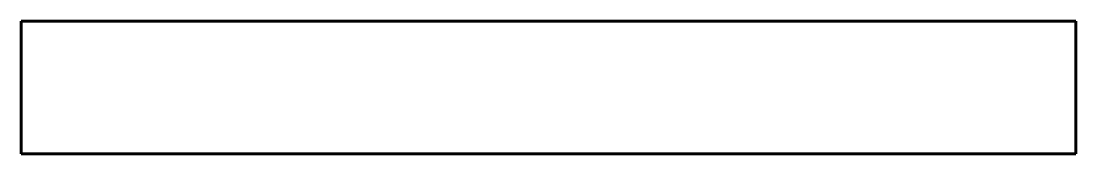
# Model space of a CAD drawing. Header units: millimetres. Extents: x 0 to 2950, y 0 to 372.
import ezdxf

# ---------------------------------------------------------------- set-up
doc = ezdxf.new("R2010")
doc.units = ezdxf.units.MM
doc.linetypes.add('K5LT32768', pattern=[0])

msp = doc.modelspace()

# ---------------------------------------------------------------- linework, layer by layer
at = {"color": 150, "linetype": 'K5LT32768', "lineweight": 60, "true_color": 0x0080ff}
for p, q in [((0, 325.8), (0, 371.8)), ((2950, 371.8), (0, 371.8)), ((2950, 325.8), (2950, 371.8)), ((0, 321.4), (0, 325.8)), ((2950, 321.4), (2950, 325.8)), ((0, 272.8), (0, 321.4)), ((2950, 272.8), (2950, 321.4)), ((0, 270.9), (0, 272.8)), ((0, 90.5), (0, 270.9)), ((2950, 270.9), (2950, 272.8)), ((2950, 90.5), (2950, 270.9)), ((0, 82.8), (0, 90.5)), ((2950, 82.8), (2950, 90.5)), ((0, 0), (0, 82.8)), ((2950, 0), (2950, 82.8)), ((2950, 0), (0, 0))]:
    msp.add_line(p, q, dxfattribs=at)

doc.saveas('drawing.dxf')
